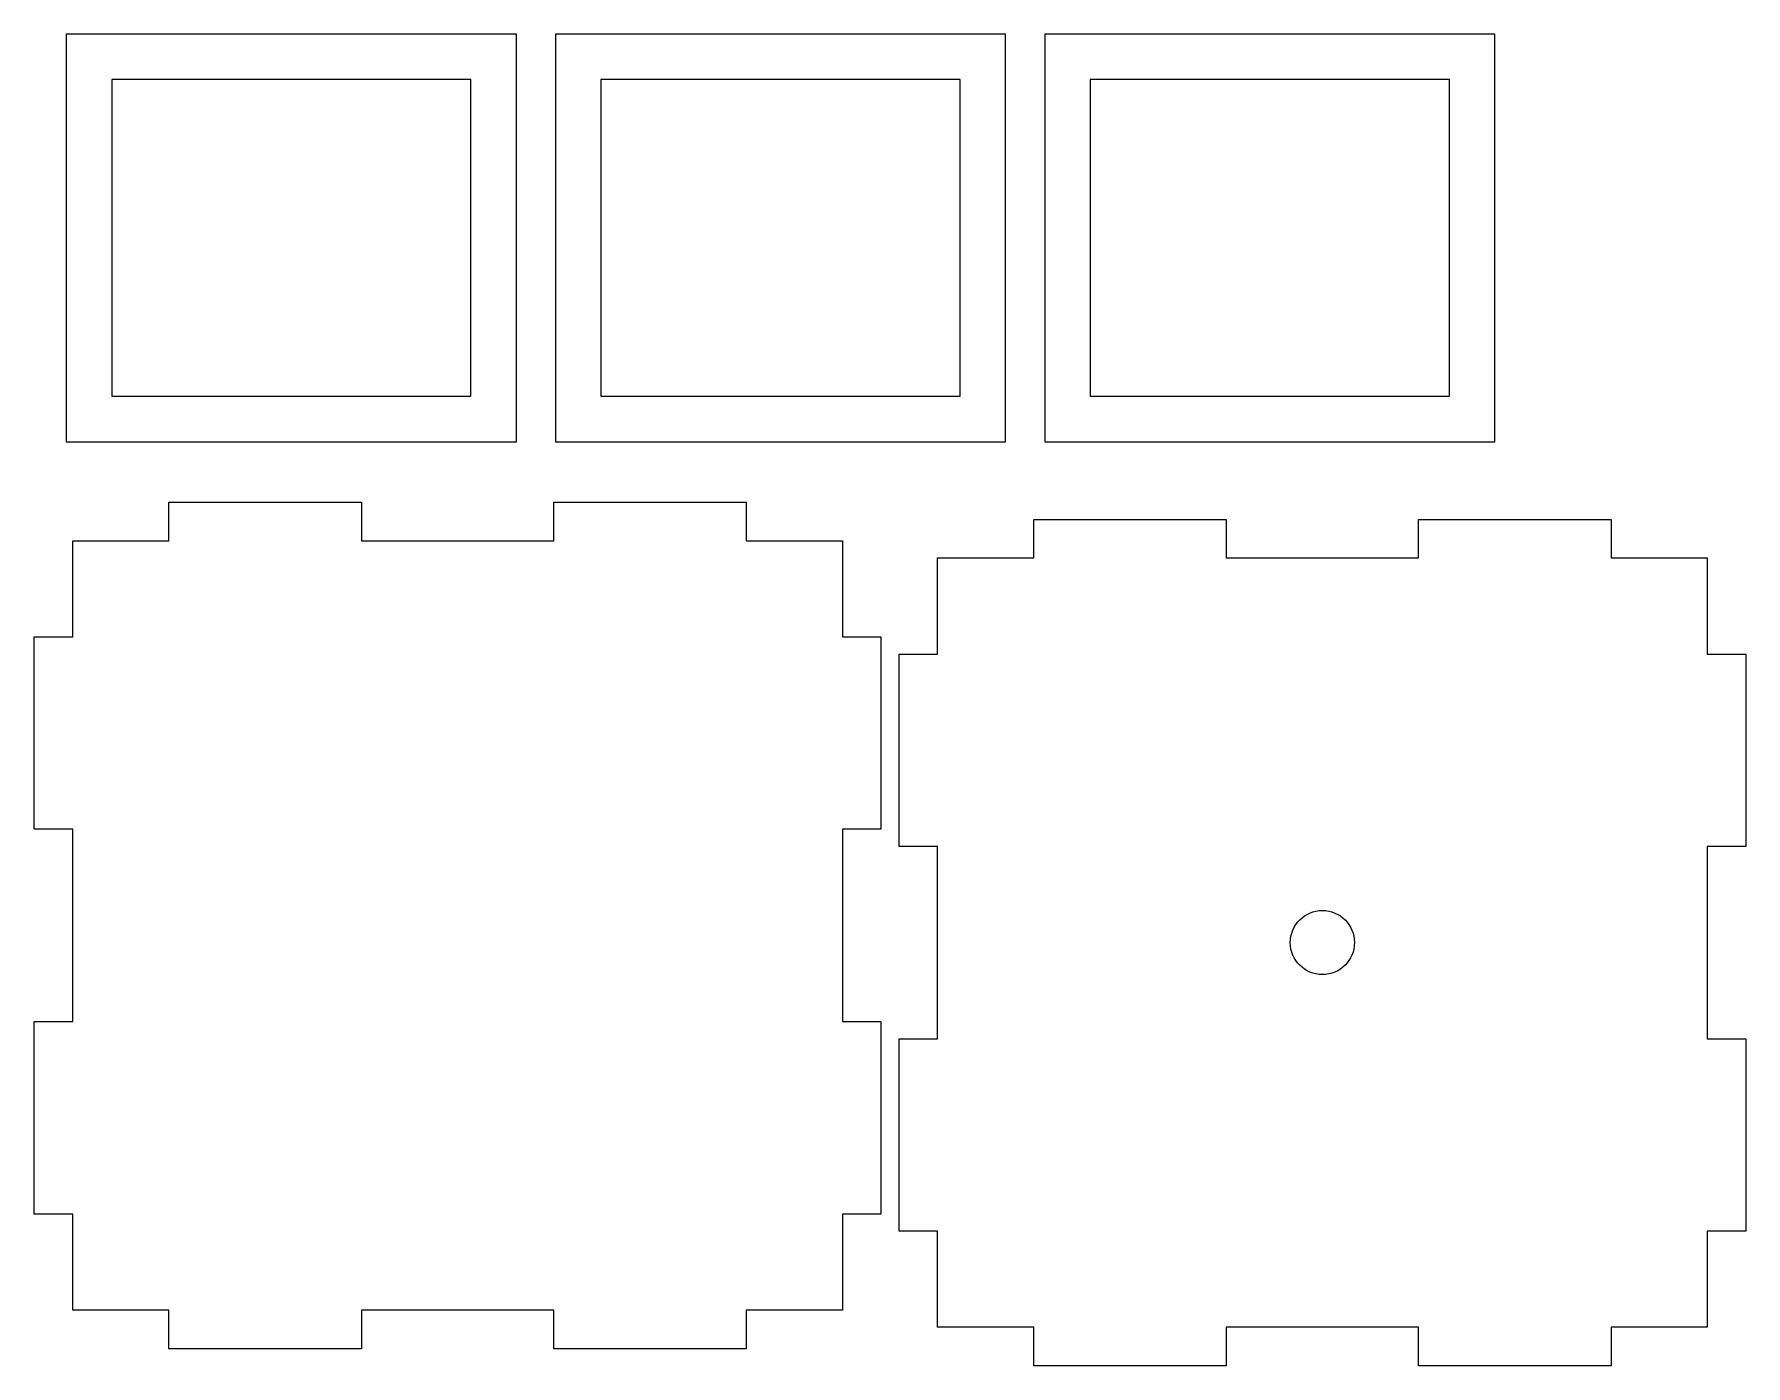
# Model space of a CAD drawing. Header units: centimetres. Extents: x -59 to 56, y -15 to 22.
# Drawn here: x -17.87 to -0.09, y -6.83 to 7.01 of the extents above; entities that cross this region are included whole.
import ezdxf

# ---------------------------------------------------------------- set-up
doc = ezdxf.new("R2010")
doc.units = ezdxf.units.CM
doc.header["$MEASUREMENT"] = 0
doc.layers.add('layer 1', color=7, linetype='Continuous')

msp = doc.modelspace()

# ---------------------------------------------------------------- linework, layer by layer
at = {"layer": 'layer 1', "color": 242, "lineweight": 9}
for points, knots in [([(-17.5416, 7.01131), (-17.5416, 7.01131), (-12.86427, 7.01131), (-12.86427, 7.01131), (-12.86427, 7.01131), (-12.86427, 7.01131), (-12.86427, 2.77471), (-12.86427, 2.77471), (-12.86427, 2.77471), (-12.86427, 2.77471), (-17.5416, 2.77471), (-17.5416, 2.77471), (-17.5416, 2.77471), (-17.5416, 2.77471), (-17.5416, 7.01131), (-17.5416, 7.01131)], [0, 0, 0, 0, 0.2, 0.2, 0.2, 0.2, 0.4, 0.4, 0.4, 0.4, 0.6, 0.6, 0.6, 0.6, 1, 1, 1, 1]), ([(-12.45651, 7.01131), (-12.45651, 7.01131), (-7.77917, 7.01131), (-7.77917, 7.01131), (-7.77917, 7.01131), (-7.77917, 7.01131), (-7.77917, 2.77471), (-7.77917, 2.77471), (-7.77917, 2.77471), (-7.77917, 2.77471), (-12.45651, 2.77471), (-12.45651, 2.77471), (-12.45651, 2.77471), (-12.45651, 2.77471), (-12.45651, 7.01131), (-12.45651, 7.01131)], [0, 0, 0, 0, 0.2, 0.2, 0.2, 0.2, 0.4, 0.4, 0.4, 0.4, 0.6, 0.6, 0.6, 0.6, 1, 1, 1, 1]), ([(-7.37141, 7.01131), (-7.37141, 7.01131), (-2.69408, 7.01131), (-2.69408, 7.01131), (-2.69408, 7.01131), (-2.69408, 7.01131), (-2.69408, 2.77471), (-2.69408, 2.77471), (-2.69408, 2.77471), (-2.69408, 2.77471), (-7.37141, 2.77471), (-7.37141, 2.77471), (-7.37141, 2.77471), (-7.37141, 2.77471), (-7.37141, 7.01131), (-7.37141, 7.01131)], [0, 0, 0, 0, 0.2, 0.2, 0.2, 0.2, 0.4, 0.4, 0.4, 0.4, 0.6, 0.6, 0.6, 0.6, 1, 1, 1, 1]), ([(-17.0696, 6.53931), (-17.0696, 6.53931), (-13.33627, 6.53931), (-13.33627, 6.53931), (-13.33627, 6.53931), (-13.33627, 6.53931), (-13.33627, 3.24671), (-13.33627, 3.24671), (-13.33627, 3.24671), (-13.33627, 3.24671), (-17.0696, 3.24671), (-17.0696, 3.24671), (-17.0696, 3.24671), (-17.0696, 3.24671), (-17.0696, 6.53931), (-17.0696, 6.53931)], [0, 0, 0, 0, 0.2, 0.2, 0.2, 0.2, 0.4, 0.4, 0.4, 0.4, 0.6, 0.6, 0.6, 0.6, 1, 1, 1, 1]), ([(-11.98451, 6.53931), (-11.98451, 6.53931), (-8.25117, 6.53931), (-8.25117, 6.53931), (-8.25117, 6.53931), (-8.25117, 6.53931), (-8.25117, 3.24671), (-8.25117, 3.24671), (-8.25117, 3.24671), (-8.25117, 3.24671), (-11.98451, 3.24671), (-11.98451, 3.24671), (-11.98451, 3.24671), (-11.98451, 3.24671), (-11.98451, 6.53931), (-11.98451, 6.53931)], [0, 0, 0, 0, 0.2, 0.2, 0.2, 0.2, 0.4, 0.4, 0.4, 0.4, 0.6, 0.6, 0.6, 0.6, 1, 1, 1, 1]), ([(-6.89941, 6.53931), (-6.89941, 6.53931), (-3.16608, 6.53931), (-3.16608, 6.53931), (-3.16608, 6.53931), (-3.16608, 6.53931), (-3.16608, 3.24671), (-3.16608, 3.24671), (-3.16608, 3.24671), (-3.16608, 3.24671), (-6.89941, 3.24671), (-6.89941, 3.24671), (-6.89941, 3.24671), (-6.89941, 3.24671), (-6.89941, 6.53931), (-6.89941, 6.53931)], [0, 0, 0, 0, 0.2, 0.2, 0.2, 0.2, 0.4, 0.4, 0.4, 0.4, 0.6, 0.6, 0.6, 0.6, 1, 1, 1, 1]), ([(-17.47473, -6.25443), (-17.47473, -6.25443), (-16.47473, -6.25443), (-16.47473, -6.25443), (-16.47473, -6.25443), (-16.47473, -6.25443), (-16.47473, -6.65443), (-16.47473, -6.65443), (-16.47473, -6.65443), (-16.47473, -6.65443), (-14.47473, -6.65443), (-14.47473, -6.65443), (-14.47473, -6.65443), (-14.47473, -6.65443), (-14.47473, -6.25443), (-14.47473, -6.25443), (-14.47473, -6.25443), (-14.47473, -6.25443), (-12.47473, -6.25443), (-12.47473, -6.25443), (-12.47473, -6.25443), (-12.47473, -6.25443), (-12.47473, -6.65443), (-12.47473, -6.65443), (-12.47473, -6.65443), (-12.47473, -6.65443), (-10.47473, -6.65443), (-10.47473, -6.65443), (-10.47473, -6.65443), (-10.47473, -6.65443), (-10.47473, -6.25443), (-10.47473, -6.25443), (-10.47473, -6.25443), (-10.47473, -6.25443), (-9.47473, -6.25443), (-9.47473, -6.25443), (-9.47473, -6.25443), (-9.47473, -6.25443), (-9.47473, -5.25443), (-9.47473, -5.25443), (-9.47473, -5.25443), (-9.47473, -5.25443), (-9.07473, -5.25443), (-9.07473, -5.25443), (-9.07473, -5.25443), (-9.07473, -5.25443), (-9.07473, -3.25443), (-9.07473, -3.25443), (-9.07473, -3.25443), (-9.07473, -3.25443), (-9.47473, -3.25443), (-9.47473, -3.25443), (-9.47473, -3.25443), (-9.47473, -3.25443), (-9.47473, -1.25443), (-9.47473, -1.25443), (-9.47473, -1.25443), (-9.47473, -1.25443), (-9.07473, -1.25443), (-9.07473, -1.25443), (-9.07473, -1.25443), (-9.07473, -1.25443), (-9.07473, 0.74557), (-9.07473, 0.74557), (-9.07473, 0.74557), (-9.07473, 0.74557), (-9.47473, 0.74557), (-9.47473, 0.74557), (-9.47473, 0.74557), (-9.47473, 0.74557), (-9.47473, 1.74557), (-9.47473, 1.74557), (-9.47473, 1.74557), (-9.47473, 1.74557), (-10.47473, 1.74557), (-10.47473, 1.74557), (-10.47473, 1.74557), (-10.47473, 1.74557), (-10.47473, 2.14557), (-10.47473, 2.14557), (-10.47473, 2.14557), (-10.47473, 2.14557), (-12.47473, 2.14557), (-12.47473, 2.14557), (-12.47473, 2.14557), (-12.47473, 2.14557), (-12.47473, 1.74557), (-12.47473, 1.74557), (-12.47473, 1.74557), (-12.47473, 1.74557), (-14.47473, 1.74557), (-14.47473, 1.74557), (-14.47473, 1.74557), (-14.47473, 1.74557), (-14.47473, 2.14557), (-14.47473, 2.14557), (-14.47473, 2.14557), (-14.47473, 2.14557), (-16.47473, 2.14557), (-16.47473, 2.14557), (-16.47473, 2.14557), (-16.47473, 2.14557), (-16.47473, 1.74557), (-16.47473, 1.74557), (-16.47473, 1.74557), (-16.47473, 1.74557), (-17.47473, 1.74557), (-17.47473, 1.74557), (-17.47473, 1.74557), (-17.47473, 1.74557), (-17.47473, 0.74557), (-17.47473, 0.74557), (-17.47473, 0.74557), (-17.47473, 0.74557), (-17.87473, 0.74557), (-17.87473, 0.74557), (-17.87473, 0.74557), (-17.87473, 0.74557), (-17.87473, -1.25443), (-17.87473, -1.25443), (-17.87473, -1.25443), (-17.87473, -1.25443), (-17.47473, -1.25443), (-17.47473, -1.25443), (-17.47473, -1.25443), (-17.47473, -1.25443), (-17.47473, -3.25443), (-17.47473, -3.25443), (-17.47473, -3.25443), (-17.47473, -3.25443), (-17.87473, -3.25443), (-17.87473, -3.25443), (-17.87473, -3.25443), (-17.87473, -3.25443), (-17.87473, -5.25443), (-17.87473, -5.25443), (-17.87473, -5.25443), (-17.87473, -5.25443), (-17.47473, -5.25443), (-17.47473, -5.25443), (-17.47473, -5.25443), (-17.47473, -5.25443), (-17.47473, -6.25443), (-17.47473, -6.25443)], [0, 0, 0, 0, 0.02702703, 0.02702703, 0.02702703, 0.02702703, 0.05405405, 0.05405405, 0.05405405, 0.05405405, 0.08108108, 0.08108108, 0.08108108, 0.08108108, 0.10810811, 0.10810811, 0.10810811, 0.10810811, 0.13513514, 0.13513514, 0.13513514, 0.13513514, 0.16216216, 0.16216216, 0.16216216, 0.16216216, 0.18918919, 0.18918919, 0.18918919, 0.18918919, 0.21621622, 0.21621622, 0.21621622, 0.21621622, 0.24324324, 0.24324324, 0.24324324, 0.24324324, 0.27027027, 0.27027027, 0.27027027, 0.27027027, 0.2972973, 0.2972973, 0.2972973, 0.2972973, 0.32432432, 0.32432432, 0.32432432, 0.32432432, 0.35135135, 0.35135135, 0.35135135, 0.35135135, 0.37837838, 0.37837838, 0.37837838, 0.37837838, 0.40540541, 0.40540541, 0.40540541, 0.40540541, 0.43243243, 0.43243243, 0.43243243, 0.43243243, 0.45945946, 0.45945946, 0.45945946, 0.45945946, 0.48648649, 0.48648649, 0.48648649, 0.48648649, 0.51351351, 0.51351351, 0.51351351, 0.51351351, 0.54054054, 0.54054054, 0.54054054, 0.54054054, 0.56756757, 0.56756757, 0.56756757, 0.56756757, 0.59459459, 0.59459459, 0.59459459, 0.59459459, 0.62162162, 0.62162162, 0.62162162, 0.62162162, 0.64864865, 0.64864865, 0.64864865, 0.64864865, 0.67567568, 0.67567568, 0.67567568, 0.67567568, 0.7027027, 0.7027027, 0.7027027, 0.7027027, 0.72972973, 0.72972973, 0.72972973, 0.72972973, 0.75675676, 0.75675676, 0.75675676, 0.75675676, 0.78378378, 0.78378378, 0.78378378, 0.78378378, 0.81081081, 0.81081081, 0.81081081, 0.81081081, 0.83783784, 0.83783784, 0.83783784, 0.83783784, 0.86486486, 0.86486486, 0.86486486, 0.86486486, 0.89189189, 0.89189189, 0.89189189, 0.89189189, 0.91891892, 0.91891892, 0.91891892, 0.91891892, 0.94594595, 0.94594595, 0.94594595, 0.94594595, 1, 1, 1, 1]), ([(-8.48695, -6.43223), (-8.48695, -6.43223), (-7.48695, -6.43223), (-7.48695, -6.43223), (-7.48695, -6.43223), (-7.48695, -6.43223), (-7.48695, -6.83223), (-7.48695, -6.83223), (-7.48695, -6.83223), (-7.48695, -6.83223), (-5.48695, -6.83223), (-5.48695, -6.83223), (-5.48695, -6.83223), (-5.48695, -6.83223), (-5.48695, -6.43223), (-5.48695, -6.43223), (-5.48695, -6.43223), (-5.48695, -6.43223), (-3.48695, -6.43223), (-3.48695, -6.43223), (-3.48695, -6.43223), (-3.48695, -6.43223), (-3.48695, -6.83223), (-3.48695, -6.83223), (-3.48695, -6.83223), (-3.48695, -6.83223), (-1.48695, -6.83223), (-1.48695, -6.83223), (-1.48695, -6.83223), (-1.48695, -6.83223), (-1.48695, -6.43223), (-1.48695, -6.43223), (-1.48695, -6.43223), (-1.48695, -6.43223), (-0.48695, -6.43223), (-0.48695, -6.43223), (-0.48695, -6.43223), (-0.48695, -6.43223), (-0.48695, -5.43223), (-0.48695, -5.43223), (-0.48695, -5.43223), (-0.48695, -5.43223), (-0.08695, -5.43223), (-0.08695, -5.43223), (-0.08695, -5.43223), (-0.08695, -5.43223), (-0.08695, -3.43223), (-0.08695, -3.43223), (-0.08695, -3.43223), (-0.08695, -3.43223), (-0.48695, -3.43223), (-0.48695, -3.43223), (-0.48695, -3.43223), (-0.48695, -3.43223), (-0.48695, -1.43223), (-0.48695, -1.43223), (-0.48695, -1.43223), (-0.48695, -1.43223), (-0.08695, -1.43223), (-0.08695, -1.43223), (-0.08695, -1.43223), (-0.08695, -1.43223), (-0.08695, 0.56777), (-0.08695, 0.56777), (-0.08695, 0.56777), (-0.08695, 0.56777), (-0.48695, 0.56777), (-0.48695, 0.56777), (-0.48695, 0.56777), (-0.48695, 0.56777), (-0.48695, 1.56777), (-0.48695, 1.56777), (-0.48695, 1.56777), (-0.48695, 1.56777), (-1.48695, 1.56777), (-1.48695, 1.56777), (-1.48695, 1.56777), (-1.48695, 1.56777), (-1.48695, 1.96777), (-1.48695, 1.96777), (-1.48695, 1.96777), (-1.48695, 1.96777), (-3.48695, 1.96777), (-3.48695, 1.96777), (-3.48695, 1.96777), (-3.48695, 1.96777), (-3.48695, 1.56777), (-3.48695, 1.56777), (-3.48695, 1.56777), (-3.48695, 1.56777), (-5.48695, 1.56777), (-5.48695, 1.56777), (-5.48695, 1.56777), (-5.48695, 1.56777), (-5.48695, 1.96777), (-5.48695, 1.96777), (-5.48695, 1.96777), (-5.48695, 1.96777), (-7.48695, 1.96777), (-7.48695, 1.96777), (-7.48695, 1.96777), (-7.48695, 1.96777), (-7.48695, 1.56777), (-7.48695, 1.56777), (-7.48695, 1.56777), (-7.48695, 1.56777), (-8.48695, 1.56777), (-8.48695, 1.56777), (-8.48695, 1.56777), (-8.48695, 1.56777), (-8.48695, 0.56777), (-8.48695, 0.56777), (-8.48695, 0.56777), (-8.48695, 0.56777), (-8.88695, 0.56777), (-8.88695, 0.56777), (-8.88695, 0.56777), (-8.88695, 0.56777), (-8.88695, -1.43223), (-8.88695, -1.43223), (-8.88695, -1.43223), (-8.88695, -1.43223), (-8.48695, -1.43223), (-8.48695, -1.43223), (-8.48695, -1.43223), (-8.48695, -1.43223), (-8.48695, -3.43223), (-8.48695, -3.43223), (-8.48695, -3.43223), (-8.48695, -3.43223), (-8.88695, -3.43223), (-8.88695, -3.43223), (-8.88695, -3.43223), (-8.88695, -3.43223), (-8.88695, -5.43223), (-8.88695, -5.43223), (-8.88695, -5.43223), (-8.88695, -5.43223), (-8.48695, -5.43223), (-8.48695, -5.43223), (-8.48695, -5.43223), (-8.48695, -5.43223), (-8.48695, -6.43223), (-8.48695, -6.43223)], [0, 0, 0, 0, 0.02702703, 0.02702703, 0.02702703, 0.02702703, 0.05405405, 0.05405405, 0.05405405, 0.05405405, 0.08108108, 0.08108108, 0.08108108, 0.08108108, 0.10810811, 0.10810811, 0.10810811, 0.10810811, 0.13513514, 0.13513514, 0.13513514, 0.13513514, 0.16216216, 0.16216216, 0.16216216, 0.16216216, 0.18918919, 0.18918919, 0.18918919, 0.18918919, 0.21621622, 0.21621622, 0.21621622, 0.21621622, 0.24324324, 0.24324324, 0.24324324, 0.24324324, 0.27027027, 0.27027027, 0.27027027, 0.27027027, 0.2972973, 0.2972973, 0.2972973, 0.2972973, 0.32432432, 0.32432432, 0.32432432, 0.32432432, 0.35135135, 0.35135135, 0.35135135, 0.35135135, 0.37837838, 0.37837838, 0.37837838, 0.37837838, 0.40540541, 0.40540541, 0.40540541, 0.40540541, 0.43243243, 0.43243243, 0.43243243, 0.43243243, 0.45945946, 0.45945946, 0.45945946, 0.45945946, 0.48648649, 0.48648649, 0.48648649, 0.48648649, 0.51351351, 0.51351351, 0.51351351, 0.51351351, 0.54054054, 0.54054054, 0.54054054, 0.54054054, 0.56756757, 0.56756757, 0.56756757, 0.56756757, 0.59459459, 0.59459459, 0.59459459, 0.59459459, 0.62162162, 0.62162162, 0.62162162, 0.62162162, 0.64864865, 0.64864865, 0.64864865, 0.64864865, 0.67567568, 0.67567568, 0.67567568, 0.67567568, 0.7027027, 0.7027027, 0.7027027, 0.7027027, 0.72972973, 0.72972973, 0.72972973, 0.72972973, 0.75675676, 0.75675676, 0.75675676, 0.75675676, 0.78378378, 0.78378378, 0.78378378, 0.78378378, 0.81081081, 0.81081081, 0.81081081, 0.81081081, 0.83783784, 0.83783784, 0.83783784, 0.83783784, 0.86486486, 0.86486486, 0.86486486, 0.86486486, 0.89189189, 0.89189189, 0.89189189, 0.89189189, 0.91891892, 0.91891892, 0.91891892, 0.91891892, 0.94594595, 0.94594595, 0.94594595, 0.94594595, 1, 1, 1, 1]), ([(-4.48695, -2.76556), (-4.30285, -2.76556), (-4.15361, -2.61632), (-4.15361, -2.43223), (-4.15361, -2.43223), (-4.15361, -2.24813), (-4.30285, -2.09889), (-4.48695, -2.09889), (-4.48695, -2.09889), (-4.67104, -2.09889), (-4.82028, -2.24813), (-4.82028, -2.43223), (-4.82028, -2.43223), (-4.82028, -2.61632), (-4.67104, -2.76556), (-4.48695, -2.76556)], [0, 0, 0, 0, 0.2, 0.2, 0.2, 0.2, 0.4, 0.4, 0.4, 0.4, 0.6, 0.6, 0.6, 0.6, 1, 1, 1, 1])]:
    msp.add_open_spline(points, degree=3, knots=knots, dxfattribs=at)

doc.saveas('drawing.dxf')
